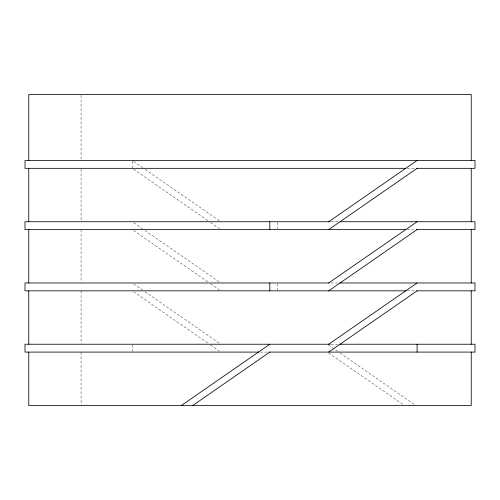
<?xml version="1.0" encoding="UTF-8"?>
<svg xmlns="http://www.w3.org/2000/svg" width="500" height="500" viewBox="0 0 500 500"><rect width="100%" height="100%" fill="white"/><g stroke="black" fill="none" stroke-linecap="round" stroke-linejoin="round"><path stroke-width="0.38" stroke-dasharray="2.5 1.88" d="M407.244 168.331L415.05 168.331M330.962 221.731L338.325 221.731M407.244 229.581L415.05 229.581M330.962 282.981L338.325 282.981M407.244 290.831L415.05 290.831M330.962 344.231L338.319 344.231M260.438 352.088L268.35 352.088M133.625 161.369L142.594 167.581M145.156 169.356L219.456 220.844M133.619 169.213L207.925 220.706M210.487 222.481L219.475 228.713M328.638 345.106L337.631 351.337M339.988 352.969L414.487 404.594M328.656 352.969L402.531 404.162M133.606 222.6L142.594 228.831M144.95 230.463L219.456 282.094M133.619 230.463L207.925 281.956M210.487 283.731L219.475 289.962M133.606 283.856L142.594 290.081M144.95 291.719L219.456 343.344M133.619 291.719L207.925 343.206M210.487 344.981L219.475 351.213M277.406 222.444L277.406 228.869M277.406 283.694L277.406 290.119M132.344 161.194L132.344 168.331M132.344 344.944L132.344 351.369M81.075 95.294L81.075 159.7M81.075 169.106L81.075 220.956M81.075 229.581L81.075 282.206M81.075 290.831L81.075 343.456M81.075 352.088L81.075 404.712"/><path stroke-width="0.75" d="M328.694 221.731L417.088 160.481M328.694 229.581L417.088 168.331M328.694 282.981L417.088 221.731M328.694 290.831L417.088 229.581M181.431 405.487L269.819 344.231M192.763 405.487L269.819 352.088M328.694 344.231L417.088 282.981M328.694 352.088L417.088 290.831M405.756 168.331L25 168.331L25 160.481L475 160.481L475 168.331L416.606 168.331M329.988 221.731L25 221.731L25 229.581L405.756 229.581M340.025 221.731L475 221.731L475 229.581L416.606 229.581M329.206 282.981L25 282.981L25 290.831L405.756 290.831M340.025 282.981L475 282.981L475 290.831L416.606 290.831M329.988 344.231L25 344.231L25 352.088L258.975 352.088M340.025 344.231L475 344.231L475 352.088L269.119 352.088M471.231 160.481L471.231 94.513L28.769 94.513L28.769 160.481M471.231 168.331L471.231 221.731M471.231 229.581L471.231 282.981M471.231 290.831L471.231 344.231M471.231 352.088L471.231 405.487L28.769 405.487L28.769 352.088M417.088 344.231L417.088 352.088M269.819 221.731L269.819 229.581M269.819 282.981L269.819 290.831M28.769 168.331L28.769 221.731M28.769 229.581L28.769 282.981M28.769 290.831L28.769 344.231"/></g></svg>
